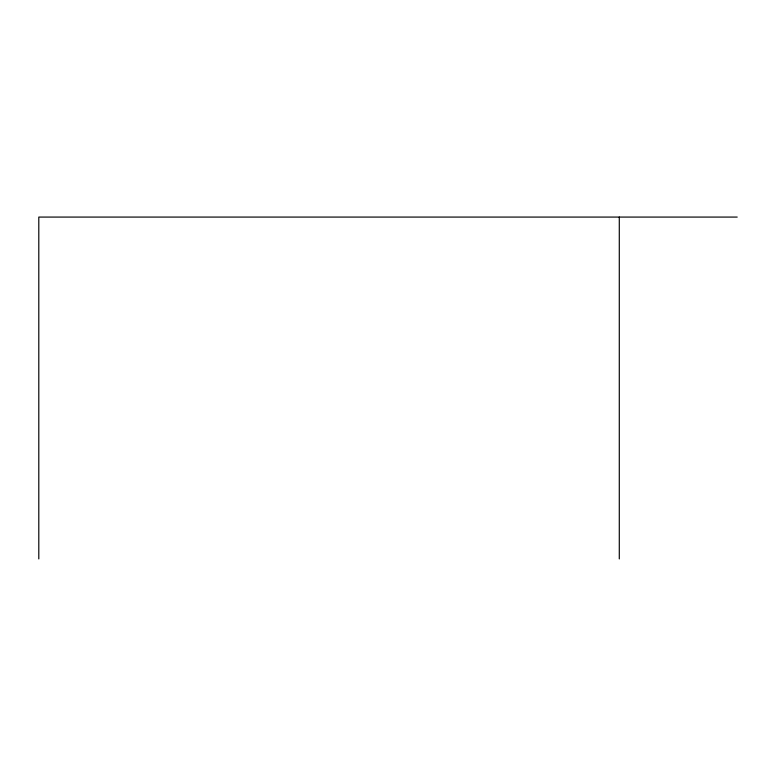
<?xml version="1.0" encoding="UTF-8"?>
<svg xmlns="http://www.w3.org/2000/svg" width="776" height="776" viewBox="0 0 776 776"><rect width="100%" height="100%" fill="white"/><g stroke="black" fill="none" stroke-linecap="round" stroke-linejoin="round"><path stroke-width="1.16" d="M737.2 217.076L38.8 217.076L38.8 558.924M619.287 217.076L619.287 558.924"/></g></svg>
